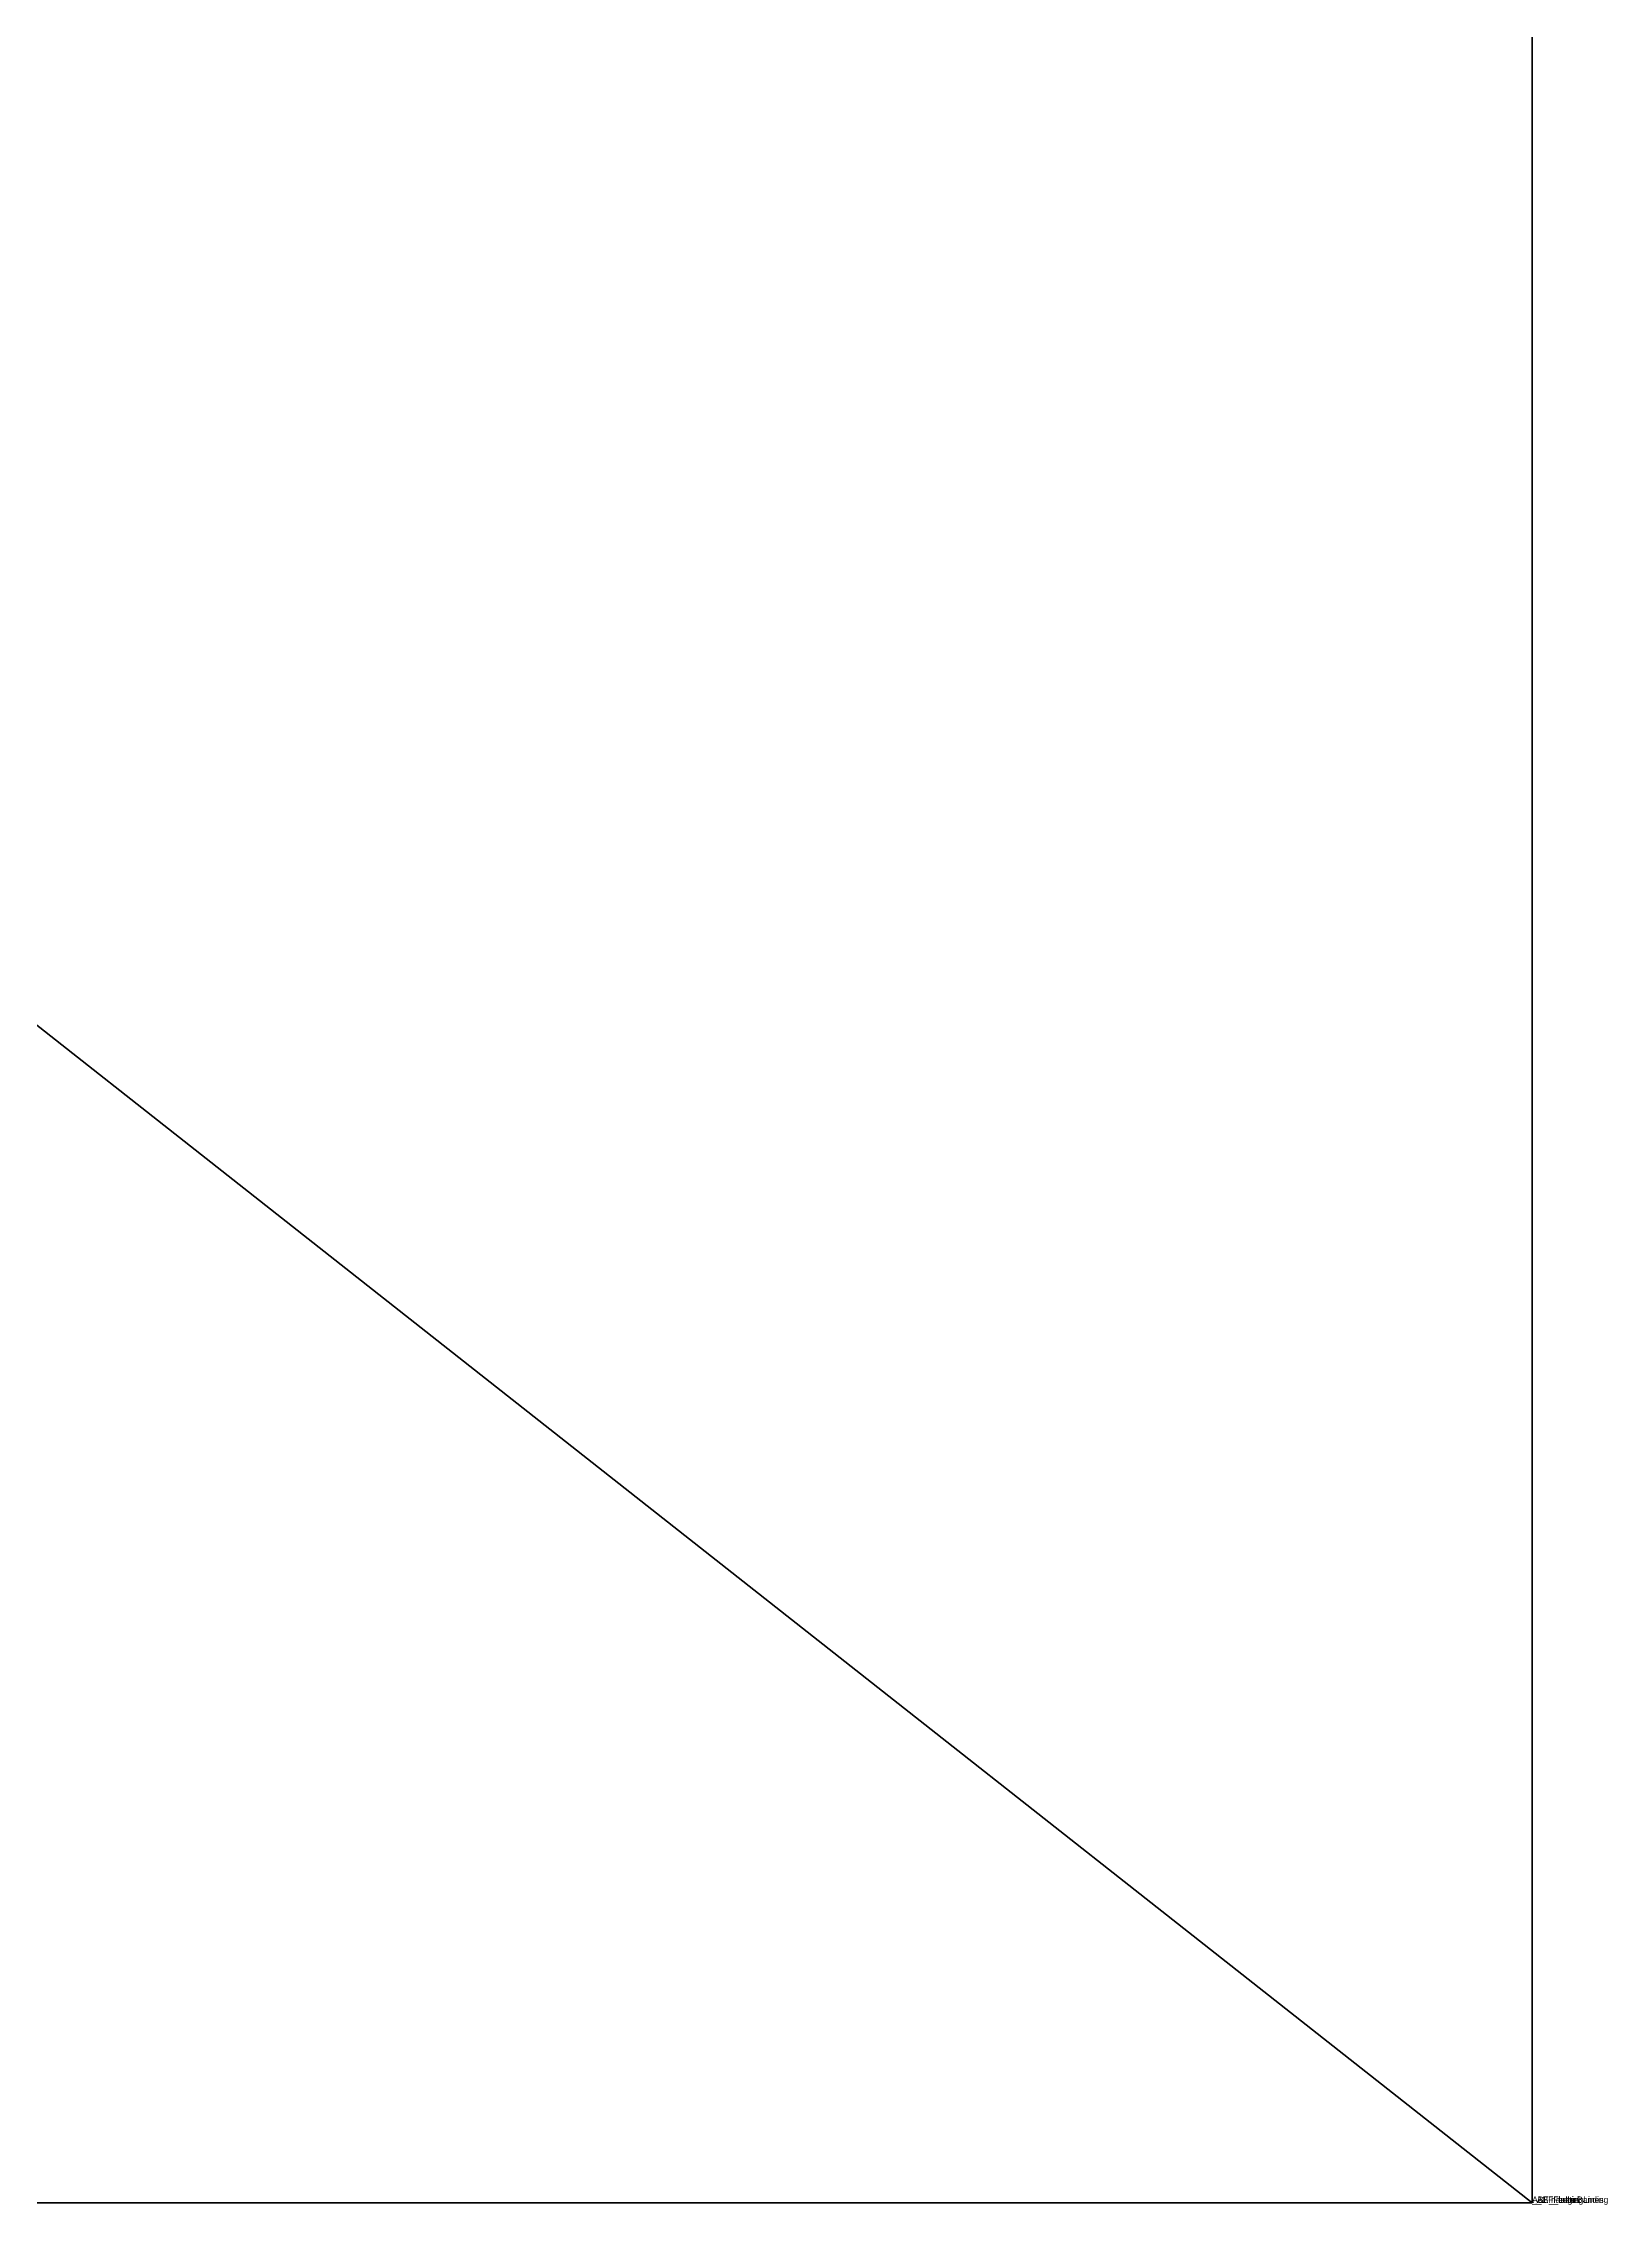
# Model space of a CAD drawing. Extents: x -2332 to 12, y -411 to 679.
# Drawn here: x -233.9 to 11.9, y -0.3 to 339.3 of the extents above; entities that cross this region are included whole.
import ezdxf

# ---------------------------------------------------------------- set-up
doc = ezdxf.new("R2010")
doc.units = 0
doc.header["$LTSCALE"] = 25.4
doc.layers.get('0').update_dxf_attribs({"linetype": 'CONTINUOUS'})
for name, color, linetype in [('ABF_CUTTINGLINES', 22, 'CONTINUOUS'), ('ABF_EDGEBANDING', 221, 'CONTINUOUS'), ('ABF_LABEL', 212, 'CONTINUOUS')]:
    doc.layers.add(name, color=color, linetype=linetype)

# ---------------------------------------------------------------- blocks, each defined once
blk = doc.blocks.new('GROUP6_1')
blk = doc.blocks.new('GROUP9_2')
at = {"layer": 'ABF_CUTTINGLINES', "color": 0}
blk.add_polyline3d([(0, 0, 0), (0, 679, 0), (-861.12, 679, 0), (-861.12, 0, 0), (0, 0, 0)], close=True, dxfattribs=at)
blk = doc.blocks.new('GROUP10_1')
blk = doc.blocks.new('_______2')
at = {"color": 0}
for p, q in [((0, 0), (0, 679)), ((0, 0, 18), (0, 679, 18)), ((0, 0), (0, 679)), ((0, 0, 18), (0, 679, 18)), ((-861.92, 0), (0, 0)), ((-861.92, 0, 18), (0, 0, 18)), ((-861.92, 0), (0, 0)), ((-861.92, 0, 18), (0, 0, 18)), ((0, 0), (0, 0, 18)), ((0, 0), (0, 0, 18))]:
    blk.add_line(p, q, dxfattribs=at)
at = {"layer": 'ABF_CUTTINGLINES', "color": 0}
ref = blk.add_blockref('GROUP9_2', (0, 0, 18), dxfattribs=at)
ref.add_attrib('Skp_GroupInstanceName', '_ABF_cuttingLines', (0, 0), dxfattribs={"layer": '0', "height": 1})
at = {"layer": 'ABF_EDGEBANDING', "color": 0}
ref = blk.add_blockref('GROUP10_1', (0, 0, 18), dxfattribs=at)
ref.add_attrib('Skp_GroupInstanceName', '_ABF_edgeBanding', (0, 0), dxfattribs={"layer": '0', "height": 1})
at = {"layer": 'ABF_LABEL', "color": 0}
ref = blk.add_blockref('GROUP6_1', (-430.96, 339.5, 18), dxfattribs=dict(at, xscale=1.574803149606299, yscale=1.574803149606299, rotation=90))
ref.add_attrib('Skp_GroupInstanceName', '_ABF_Label', (0, 0), dxfattribs={"layer": '0', "height": 1})
at = {"color": 0}
mesh = blk.add_polyface(dxfattribs=at)
corners = [(-861.92, 679), (0, 0), (-861.92, 0), (0, 679)]
mesh.append_faces([[corners[k] for k in face] for face in [(0, 1, 2), (1, 0, 3)]], dxfattribs={"vtx0": -1, "color": 0})
at = {"color": 7}
mesh = blk.add_polyface(dxfattribs=at)
corners = [(0, 0, 18), (-861.92, 679, 18), (-861.92, 0, 18), (0, 679, 18)]
mesh.append_faces([[corners[k] for k in face] for face in [(0, 1, 2), (1, 0, 3)]], dxfattribs={"vtx0": -1, "color": 7})
at = {"color": 0}
mesh = blk.add_polyface(dxfattribs=at)
corners = [(0, 679), (0, 0, 18), (0, 0), (0, 679, 18)]
mesh.append_faces([[corners[k] for k in face] for face in [(0, 1, 2), (1, 0, 3)]], dxfattribs={"vtx0": -1, "color": 0})
mesh = blk.add_polyface(dxfattribs=at)
corners = [(0, 0, 18), (-861.92, 0), (0, 0), (-861.92, 0, 18)]
mesh.append_faces([[corners[k] for k in face] for face in [(0, 1, 2), (1, 0, 3)]], dxfattribs={"vtx0": -1, "color": 0})
blk = doc.blocks.new('THICKNESS_18')
at = {"color": 0}
ref = blk.add_blockref('_______2', (0, 0), dxfattribs=at)
ref.add_attrib('Skp_GroupInstanceName', '__1. панель', (0, 0), dxfattribs={"height": 1})
blk = doc.blocks.new('GROUP7_1')

msp = doc.modelspace()

# ---------------------------------------------------------------- block references
at = {"color": 0}
ref = msp.add_blockref('THICKNESS_18', (0, 0), dxfattribs=at)
ref.add_attrib('Skp_ComponentInstanceName', 'ABF_Flatten', (0, 0), dxfattribs={"height": 0.2})
ref = msp.add_blockref('GROUP7_1', (0, 0), dxfattribs=at)
ref.add_attrib('Skp_GroupInstanceName', 'ABF_Flatten', (0, 0), dxfattribs={"height": 1})

doc.saveas('drawing.dxf')
